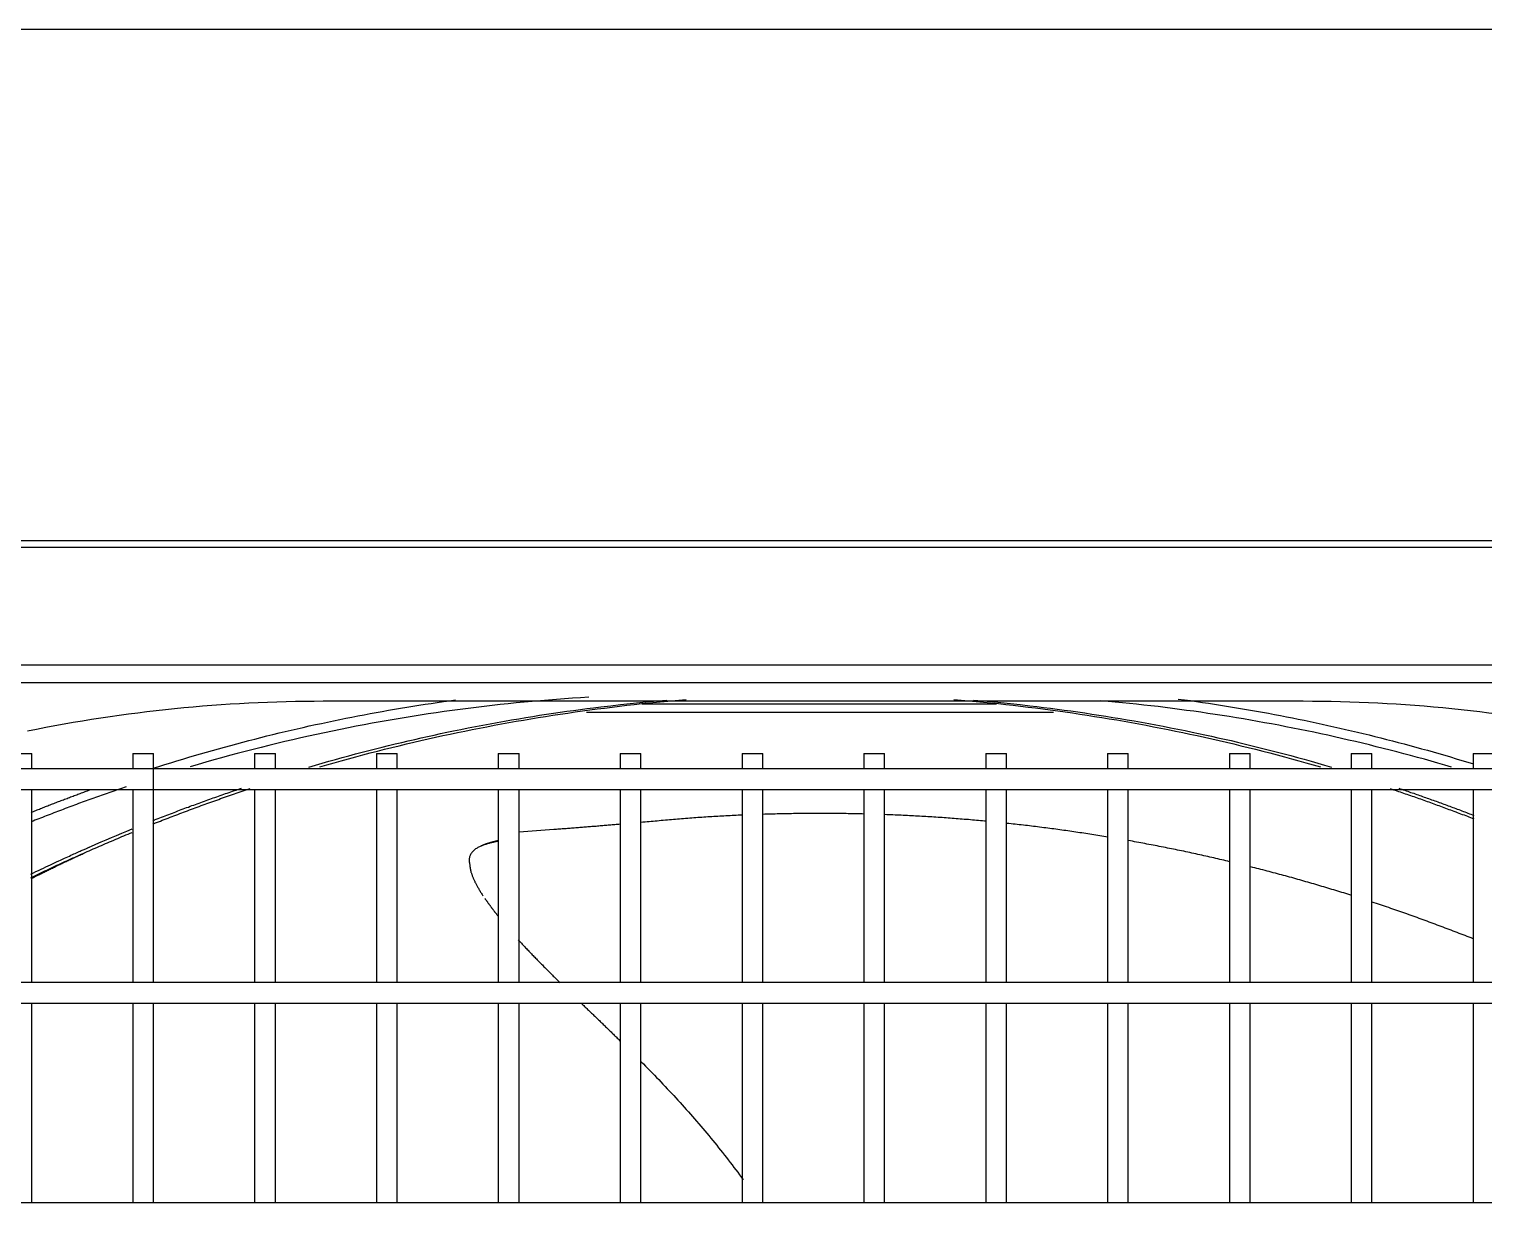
# Model space of a CAD drawing. Header units: millimetres. Extents: x 0 to 504600, y 0 to 118800.
# Drawn here: x 436943 to 437223.6, y 46310 to 46538.4 of the extents above; entities that cross this region are included whole.
import ezdxf

# ---------------------------------------------------------------- set-up
doc = ezdxf.new("R2010")
doc.units = ezdxf.units.MM
doc.header["$LTSCALE"] = 200
doc.layers.add('LG-AIRCON', color=240, linetype='Continuous')

# ---------------------------------------------------------------- blocks, each defined once
blk = doc.blocks.new('UXC')
at = {"layer": 'LG-AIRCON', "color": 0}
for p, q in [((-390.35, 762), (391.35, 762)), ((390.35, 760.7), (-390.35, 760.7)), ((-329.91, 738.07), (288.09, 738.07)), ((288.09, 734.54), (-329.91, 734.54)), ((73.55, 731), (-115.45, 731)), ((-53.98, 730.5), (14.38, 730.5)), ((-64.7, 728.9), (25.4, 728.9)), ((-175.7, 720.91), (-171.7, 720.91)), ((-171.7, 717.99), (-171.7, 720.91)), ((-152.2, 720.91), (-152.2, 717.99)), ((-152.2, 720.91), (-148.2, 720.91)), ((-148.2, 676.75), (-148.2, 720.91)), ((-128.7, 720.91), (-128.7, 717.99)), ((-128.7, 720.91), (-124.7, 720.91)), ((-124.7, 717.99), (-124.7, 720.91)), ((-105.2, 720.91), (-105.2, 717.99)), ((-105.2, 720.91), (-101.2, 720.91)), ((-101.2, 717.99), (-101.2, 720.91)), ((-81.7, 720.91), (-81.7, 717.99)), ((-81.7, 720.91), (-77.7, 720.91)), ((-77.7, 717.99), (-77.7, 720.91)), ((-58.2, 720.91), (-58.2, 717.99)), ((-58.2, 720.91), (-54.2, 720.91)), ((-54.2, 717.99), (-54.2, 720.91)), ((-34.7, 720.91), (-34.7, 717.99)), ((-34.7, 720.91), (-30.7, 720.91)), ((-30.7, 717.99), (-30.7, 720.91)), ((-11.2, 720.91), (-11.2, 717.99)), ((-11.2, 720.91), (-7.2, 720.91)), ((-7.2, 717.99), (-7.2, 720.91)), ((12.3, 720.91), (12.3, 717.99)), ((12.3, 720.91), (16.3, 720.91)), ((16.3, 717.99), (16.3, 720.91)), ((35.8, 720.91), (35.8, 717.99)), ((35.8, 720.91), (39.8, 720.91)), ((39.8, 717.99), (39.8, 720.91)), ((59.3, 720.91), (59.3, 717.99)), ((59.3, 720.91), (63.3, 720.91)), ((63.3, 717.99), (63.3, 720.91)), ((82.8, 720.91), (82.8, 717.99)), ((82.8, 720.91), (86.8, 720.91)), ((86.8, 717.99), (86.8, 720.91)), ((106.3, 720.91), (106.3, 717.99)), ((106.3, 720.91), (110.3, 720.91)), ((258.31, 718), (-300.21, 718)), ((-300.21, 714), (258.31, 714)), ((-171.7, 676.75), (-171.7, 714)), ((-152.2, 714), (-152.2, 676.75)), ((-128.7, 714), (-128.7, 676.75)), ((-124.7, 676.75), (-124.7, 714)), ((-105.2, 714), (-105.2, 676.75)), ((-101.2, 676.75), (-101.2, 714)), ((-81.7, 714), (-81.7, 676.75)), ((-77.7, 676.75), (-77.7, 714)), ((-58.2, 714), (-58.2, 676.75)), ((-54.2, 676.75), (-54.2, 714)), ((-34.7, 714), (-34.7, 676.75)), ((-30.7, 676.75), (-30.7, 714)), ((-11.2, 714), (-11.2, 676.75)), ((-7.2, 676.75), (-7.2, 714)), ((12.3, 714), (12.3, 676.75)), ((16.3, 676.75), (16.3, 714)), ((35.8, 714), (35.8, 676.75)), ((39.8, 676.75), (39.8, 714)), ((59.3, 714), (59.3, 676.75)), ((63.3, 676.75), (63.3, 714)), ((82.8, 714), (82.8, 676.75)), ((86.8, 676.75), (86.8, 714)), ((106.3, 714), (106.3, 676.75)), ((267.64, 676.75), (-309.54, 676.75)), ((-309.54, 672.75), (267.64, 672.75)), ((-171.7, 634.25), (-171.7, 672.74)), ((-152.2, 672.74), (-152.2, 634.25)), ((-148.2, 634.25), (-148.2, 672.74)), ((-128.7, 672.74), (-128.7, 634.25)), ((-124.7, 634.25), (-124.7, 672.74)), ((-105.2, 672.75), (-105.2, 634.25)), ((-101.2, 634.25), (-101.2, 672.74)), ((-81.7, 672.74), (-81.7, 634.25)), ((-77.7, 634.25), (-77.7, 672.74)), ((-58.2, 672.74), (-58.2, 634.25)), ((-54.2, 634.25), (-54.2, 672.74)), ((-34.7, 672.74), (-34.7, 634.25)), ((-30.7, 634.25), (-30.7, 672.74)), ((-11.2, 672.74), (-11.2, 634.25)), ((-7.2, 634.25), (-7.2, 672.74)), ((12.3, 672.74), (12.3, 634.25)), ((16.3, 634.25), (16.3, 672.74)), ((35.8, 672.74), (35.8, 634.25)), ((39.8, 634.25), (39.8, 672.74)), ((59.3, 672.74), (59.3, 634.25)), ((63.3, 634.25), (63.3, 672.74)), ((82.8, 672.74), (82.8, 634.25)), ((86.8, 634.25), (86.8, 672.74)), ((106.3, 672.74), (106.3, 634.25)), ((351.81, 634.25), (-393.71, 634.25))]:
    blk.add_line(p, q, dxfattribs=at)
for points in [[(-148.29, 718.08), (-147.15, 718.44), (-146.01, 718.8), (-144.87, 719.16), (-143.72, 719.51), (-142.57, 719.86), (-141.42, 720.2), (-140.27, 720.54), (-139.12, 720.88), (-137.96, 721.21), (-136.8, 721.54), (-135.65, 721.86), (-134.49, 722.18), (-133.32, 722.5), (-132.16, 722.81), (-130.99, 723.12), (-129.83, 723.43), (-128.66, 723.73), (-127.5, 724.02), (-126.33, 724.32), (-125.16, 724.6), (-123.99, 724.89), (-122.83, 725.17), (-121.66, 725.44), (-120.49, 725.71), (-119.32, 725.98), (-118.15, 726.24), (-116.98, 726.5), (-115.81, 726.75), (-114.64, 727), (-113.46, 727.25), (-112.29, 727.49), (-111.12, 727.73), (-109.95, 727.96), (-108.77, 728.19), (-107.6, 728.41), (-106.43, 728.63), (-105.25, 728.85), (-104.08, 729.06), (-102.9, 729.27), (-101.72, 729.47), (-100.55, 729.67), (-99.37, 729.87), (-98.19, 730.06), (-97.02, 730.25), (-95.84, 730.43), (-94.66, 730.61), (-93.48, 730.78), (-92.3, 730.95), (-91.12, 731.12), (-89.94, 731.28)], [(-64.26, 731.8), (-65.82, 731.7), (-67.37, 731.6), (-68.93, 731.49), (-70.48, 731.38), (-72.03, 731.25), (-73.59, 731.12), (-75.14, 730.99), (-76.69, 730.84), (-78.24, 730.69), (-79.79, 730.53), (-81.34, 730.37), (-82.89, 730.19), (-84.43, 730.01), (-85.98, 729.83), (-87.52, 729.63), (-89.07, 729.43), (-90.61, 729.23), (-92.16, 729.01), (-93.7, 728.79), (-95.24, 728.56), (-96.78, 728.32), (-98.32, 728.08), (-99.86, 727.83), (-101.4, 727.57), (-102.94, 727.31), (-104.48, 727.04), (-106.02, 726.76), (-107.55, 726.47), (-109.09, 726.18), (-110.62, 725.88), (-112.16, 725.58), (-113.69, 725.26), (-115.22, 724.94), (-116.76, 724.61), (-118.29, 724.28), (-119.82, 723.94), (-121.35, 723.59), (-122.88, 723.23), (-124.41, 722.87), (-125.93, 722.49), (-127.46, 722.12), (-128.99, 721.73), (-130.51, 721.34), (-132.04, 720.94), (-133.56, 720.53), (-135.08, 720.12), (-136.59, 719.7), (-138.11, 719.27), (-139.62, 718.84), (-141.12, 718.39)], [(-118.27, 718.32), (-116.97, 718.7), (-115.67, 719.07), (-114.37, 719.44), (-113.08, 719.8), (-111.79, 720.15), (-110.51, 720.5), (-109.22, 720.84), (-107.94, 721.18), (-106.67, 721.51), (-105.39, 721.84), (-104.12, 722.15), (-102.86, 722.47), (-101.6, 722.77), (-100.34, 723.07), (-99.08, 723.37), (-97.83, 723.66), (-96.59, 723.94), (-95.34, 724.22), (-94.1, 724.49), (-92.87, 724.76), (-91.64, 725.02), (-90.34, 725.29), (-88.91, 725.58), (-87.49, 725.86), (-86.07, 726.14), (-84.67, 726.41), (-83.27, 726.67), (-81.89, 726.92), (-80.51, 727.17), (-79.13, 727.41), (-77.77, 727.64), (-76.42, 727.87), (-75.07, 728.09), (-73.73, 728.3), (-72.4, 728.5), (-71.08, 728.7), (-69.77, 728.89), (-68.46, 729.08), (-67.17, 729.26), (-65.88, 729.43), (-64.6, 729.6), (-63.33, 729.76), (-61.96, 729.93), (-60.02, 730.16), (-58.12, 730.38), (-56.26, 730.58), (-54.43, 730.77), (-52.65, 730.94), (-50.9, 731.1), (-49.19, 731.25)], [(-116.13, 718.36), (-114.75, 718.76), (-113.36, 719.16), (-111.98, 719.54), (-110.59, 719.93), (-109.2, 720.3), (-107.81, 720.67), (-106.41, 721.04), (-105.02, 721.4), (-103.62, 721.75), (-102.22, 722.1), (-100.83, 722.44), (-99.43, 722.78), (-98.02, 723.11), (-96.62, 723.43), (-95.22, 723.75), (-93.81, 724.07), (-92.41, 724.38), (-91, 724.68), (-89.59, 724.97), (-88.18, 725.27), (-86.77, 725.55), (-85.35, 725.83), (-83.94, 726.1), (-82.52, 726.37), (-81.11, 726.63), (-79.69, 726.89), (-78.27, 727.14), (-76.85, 727.39), (-75.43, 727.63), (-74.01, 727.86), (-72.59, 728.09), (-71.17, 728.31), (-69.75, 728.53), (-68.32, 728.74), (-66.9, 728.95), (-65.47, 729.15), (-64.04, 729.34), (-62.62, 729.53), (-61.19, 729.71), (-59.76, 729.89), (-58.33, 730.06), (-56.9, 730.23), (-55.47, 730.39), (-54.04, 730.55), (-52.61, 730.7), (-51.17, 730.84), (-49.74, 730.98), (-48.31, 731.11), (-46.87, 731.24), (-45.44, 731.36)], [(6.14, 731.35), (7.58, 731.23), (9.01, 731.11), (10.44, 730.98), (11.88, 730.84), (13.31, 730.7), (14.74, 730.55), (16.17, 730.39), (17.61, 730.23), (19.04, 730.07), (20.47, 729.9), (21.89, 729.72), (23.32, 729.54), (24.75, 729.35), (26.18, 729.16), (27.6, 728.96), (29.03, 728.75), (30.45, 728.54), (31.88, 728.32), (33.3, 728.1), (34.72, 727.87), (36.14, 727.64), (37.56, 727.4), (38.98, 727.15), (40.4, 726.9), (41.81, 726.64), (43.23, 726.38), (44.64, 726.11), (46.06, 725.83), (47.47, 725.55), (48.88, 725.27), (50.29, 724.98), (51.7, 724.68), (53.11, 724.38), (54.52, 724.07), (55.92, 723.75), (57.32, 723.43), (58.73, 723.11), (60.13, 722.78), (61.53, 722.44), (62.93, 722.1), (64.32, 721.75), (65.72, 721.4), (67.11, 721.04), (68.51, 720.67), (69.9, 720.3), (71.29, 719.92), (72.68, 719.54), (74.07, 719.15), (75.45, 718.76), (76.84, 718.36)], [(9.93, 731.25), (11.65, 731.1), (13.41, 730.94), (15.21, 730.76), (17.05, 730.57), (18.93, 730.37), (20.84, 730.15), (22.17, 729.99), (23.47, 729.83), (24.78, 729.67), (26.1, 729.5), (27.42, 729.32), (28.75, 729.14), (30.08, 728.95), (31.42, 728.76), (32.77, 728.55), (34.12, 728.35), (35.48, 728.13), (36.84, 727.91), (38.21, 727.69), (39.58, 727.45), (40.96, 727.21), (42.34, 726.97), (43.73, 726.72), (45.13, 726.46), (46.53, 726.19), (47.94, 725.91), (49.35, 725.63), (50.77, 725.35), (52.1, 725.07), (53.35, 724.81), (54.59, 724.54), (55.84, 724.26), (57.1, 723.98), (58.36, 723.7), (59.62, 723.41), (60.88, 723.11), (62.15, 722.81), (63.43, 722.5), (64.7, 722.18), (65.98, 721.86), (67.27, 721.54), (68.56, 721.2), (69.85, 720.87), (71.14, 720.52), (72.44, 720.17), (73.74, 719.81), (75.05, 719.45), (76.36, 719.08), (77.67, 718.7), (78.98, 718.32)], [(102.16, 718.3), (100.85, 718.68), (99.53, 719.06), (98.22, 719.44), (96.9, 719.81), (95.58, 720.17), (94.26, 720.53), (92.93, 720.89), (91.61, 721.24), (90.28, 721.58), (88.95, 721.92), (87.62, 722.25), (86.29, 722.58), (84.96, 722.9), (83.62, 723.22), (82.28, 723.53), (80.94, 723.84), (79.6, 724.14), (78.26, 724.44), (76.92, 724.73), (75.57, 725.02), (74.22, 725.3), (72.87, 725.57), (71.52, 725.84), (70.17, 726.11), (68.81, 726.37), (67.45, 726.63), (66.09, 726.87), (64.73, 727.12), (63.37, 727.36), (62.01, 727.59), (60.64, 727.82), (59.27, 728.04), (57.9, 728.26), (56.53, 728.47), (55.16, 728.68), (53.79, 728.88), (52.42, 729.07), (51.05, 729.26), (49.67, 729.45), (48.3, 729.63), (46.92, 729.8), (45.55, 729.97), (44.17, 730.13), (42.79, 730.28), (41.41, 730.44), (40.04, 730.58), (38.66, 730.72), (37.28, 730.85), (35.9, 730.98), (34.52, 731.11)], [(49.45, 731.44), (50.61, 731.29), (51.78, 731.13), (52.94, 730.96), (54.1, 730.8), (55.26, 730.62), (56.42, 730.45), (57.58, 730.27), (58.74, 730.08), (59.91, 729.9), (61.06, 729.7), (62.22, 729.51), (63.38, 729.31), (64.54, 729.1), (65.69, 728.9), (66.84, 728.69), (67.99, 728.47), (69.14, 728.25), (70.29, 728.03), (71.44, 727.8), (72.59, 727.57), (73.73, 727.34), (74.88, 727.1), (76.02, 726.86), (77.16, 726.61), (78.3, 726.36), (79.44, 726.11), (80.58, 725.85), (81.71, 725.59), (82.85, 725.33), (83.98, 725.06), (85.11, 724.79), (86.24, 724.51), (87.37, 724.23), (88.5, 723.95), (89.63, 723.66), (90.75, 723.37), (91.88, 723.08), (93, 722.78), (94.12, 722.48), (95.24, 722.17), (96.36, 721.86), (97.48, 721.55), (98.6, 721.23), (99.71, 720.91), (100.83, 720.58), (101.94, 720.26), (103.05, 719.92), (104.16, 719.59), (105.27, 719.25), (106.38, 718.91)], [(-171.81, 709.57), (-171.58, 709.67), (-171.35, 709.76), (-171.12, 709.85), (-170.89, 709.94), (-170.66, 710.04), (-170.43, 710.13), (-170.2, 710.22), (-169.97, 710.31), (-169.74, 710.4), (-169.51, 710.49), (-169.28, 710.58), (-169.05, 710.68), (-168.82, 710.77), (-168.59, 710.86), (-168.36, 710.95), (-168.13, 711.04), (-167.89, 711.13), (-167.66, 711.22), (-167.43, 711.31), (-167.2, 711.4), (-166.97, 711.49), (-166.74, 711.58), (-166.51, 711.66), (-166.27, 711.75), (-166.04, 711.84), (-165.81, 711.93), (-165.58, 712.02), (-165.35, 712.11), (-165.12, 712.2), (-164.88, 712.28), (-164.65, 712.37), (-164.42, 712.46), (-164.19, 712.55), (-163.95, 712.63), (-163.72, 712.72), (-163.49, 712.81), (-163.26, 712.89), (-163.02, 712.98), (-162.79, 713.07), (-162.56, 713.15), (-162.33, 713.24), (-162.09, 713.33), (-161.86, 713.41), (-161.63, 713.5), (-161.39, 713.58), (-161.16, 713.67), (-160.93, 713.75), (-160.69, 713.84), (-160.46, 713.92), (-160.23, 714.01)], [(-153.46, 714.5), (-153.83, 714.38), (-154.2, 714.25), (-154.57, 714.13), (-154.94, 714), (-155.31, 713.88), (-155.68, 713.75), (-156.05, 713.62), (-156.42, 713.49), (-156.79, 713.36), (-157.16, 713.24), (-157.53, 713.11), (-157.9, 712.98), (-158.27, 712.85), (-158.64, 712.72), (-159.01, 712.59), (-159.37, 712.45), (-159.74, 712.32), (-160.11, 712.19), (-160.48, 712.06), (-160.84, 711.93), (-161.21, 711.79), (-161.58, 711.66), (-161.95, 711.52), (-162.31, 711.39), (-162.68, 711.26), (-163.05, 711.12), (-163.41, 710.98), (-163.78, 710.85), (-164.14, 710.71), (-164.51, 710.57), (-164.87, 710.44), (-165.24, 710.3), (-165.6, 710.16), (-165.97, 710.02), (-166.33, 709.88), (-166.7, 709.74), (-167.06, 709.6), (-167.43, 709.46), (-167.79, 709.32), (-168.16, 709.18), (-168.52, 709.04), (-168.88, 708.9), (-169.25, 708.76), (-169.61, 708.61), (-169.97, 708.47), (-170.33, 708.33), (-170.7, 708.18), (-171.06, 708.04), (-171.42, 707.9), (-171.78, 707.75)], [(-148.36, 707.97), (-148.02, 708.11), (-147.67, 708.25), (-147.33, 708.38), (-146.98, 708.52), (-146.63, 708.65), (-146.29, 708.79), (-145.94, 708.92), (-145.6, 709.05), (-145.25, 709.19), (-144.91, 709.32), (-144.57, 709.45), (-144.22, 709.58), (-143.88, 709.71), (-143.53, 709.84), (-143.19, 709.97), (-142.85, 710.1), (-142.5, 710.23), (-142.16, 710.36), (-141.82, 710.49), (-141.47, 710.61), (-141.13, 710.74), (-140.79, 710.87), (-140.44, 710.99), (-140.1, 711.12), (-139.76, 711.24), (-139.42, 711.37), (-139.08, 711.49), (-138.73, 711.62), (-138.39, 711.74), (-138.05, 711.86), (-137.71, 711.99), (-137.37, 712.11), (-137.03, 712.23), (-136.69, 712.35), (-136.35, 712.47), (-136.01, 712.59), (-135.67, 712.71), (-135.33, 712.83), (-134.99, 712.95), (-134.65, 713.07), (-134.31, 713.19), (-133.97, 713.3), (-133.63, 713.42), (-133.29, 713.54), (-132.95, 713.65), (-132.61, 713.77), (-132.27, 713.88), (-131.94, 714), (-131.6, 714.11), (-131.26, 714.23)], [(-148.36, 707.31), (-147.99, 707.46), (-147.61, 707.61), (-147.24, 707.75), (-146.87, 707.9), (-146.5, 708.04), (-146.13, 708.19), (-145.75, 708.33), (-145.38, 708.48), (-145.01, 708.62), (-144.63, 708.77), (-144.26, 708.91), (-143.89, 709.05), (-143.51, 709.19), (-143.14, 709.34), (-142.77, 709.48), (-142.39, 709.62), (-142.02, 709.76), (-141.64, 709.9), (-141.27, 710.04), (-140.9, 710.18), (-140.52, 710.32), (-140.15, 710.46), (-139.77, 710.6), (-139.39, 710.73), (-139.02, 710.87), (-138.64, 711.01), (-138.27, 711.14), (-137.89, 711.28), (-137.52, 711.42), (-137.14, 711.55), (-136.76, 711.69), (-136.39, 711.82), (-136.01, 711.95), (-135.63, 712.09), (-135.26, 712.22), (-134.88, 712.35), (-134.5, 712.49), (-134.13, 712.62), (-133.75, 712.75), (-133.37, 712.88), (-132.99, 713.01), (-132.61, 713.14), (-132.24, 713.27), (-131.86, 713.4), (-131.48, 713.53), (-131.1, 713.66), (-130.72, 713.79), (-130.34, 713.91), (-129.96, 714.04), (-129.58, 714.17)], [(90.29, 714.17), (90.61, 714.06), (90.94, 713.95), (91.27, 713.84), (91.59, 713.73), (91.92, 713.62), (92.24, 713.51), (92.57, 713.4), (92.9, 713.29), (93.22, 713.17), (93.55, 713.06), (93.87, 712.95), (94.2, 712.84), (94.52, 712.72), (94.85, 712.61), (95.17, 712.5), (95.5, 712.38), (95.82, 712.27), (96.15, 712.16), (96.47, 712.04), (96.8, 711.93), (97.12, 711.81), (97.44, 711.69), (97.77, 711.58), (98.09, 711.46), (98.42, 711.35), (98.74, 711.23), (99.06, 711.11), (99.39, 710.99), (99.71, 710.88), (100.03, 710.76), (100.36, 710.64), (100.68, 710.52), (101, 710.4), (101.32, 710.28), (101.65, 710.16), (101.97, 710.04), (102.29, 709.92), (102.61, 709.8), (102.94, 709.68), (103.26, 709.56), (103.58, 709.44), (103.9, 709.32), (104.22, 709.19), (104.55, 709.07), (104.87, 708.95), (105.19, 708.83), (105.51, 708.7), (105.83, 708.58), (106.15, 708.45), (106.47, 708.33)], [(91.96, 714.23), (92.25, 714.13), (92.54, 714.03), (92.82, 713.94), (93.11, 713.84), (93.4, 713.74), (93.69, 713.64), (93.98, 713.54), (94.26, 713.44), (94.55, 713.34), (94.84, 713.25), (95.13, 713.15), (95.42, 713.04), (95.71, 712.94), (96, 712.84), (96.28, 712.74), (96.57, 712.64), (96.86, 712.54), (97.15, 712.44), (97.44, 712.33), (97.73, 712.23), (98.02, 712.13), (98.31, 712.02), (98.6, 711.92), (98.89, 711.82), (99.18, 711.71), (99.47, 711.61), (99.76, 711.5), (100.05, 711.4), (100.34, 711.29), (100.63, 711.18), (100.92, 711.08), (101.22, 710.97), (101.51, 710.86), (101.8, 710.75), (102.09, 710.65), (102.38, 710.54), (102.67, 710.43), (102.96, 710.32), (103.26, 710.21), (103.55, 710.1), (103.84, 709.99), (104.13, 709.88), (104.42, 709.77), (104.72, 709.66), (105.01, 709.55), (105.3, 709.44), (105.6, 709.32), (105.89, 709.21), (106.18, 709.1), (106.47, 708.99)], [(-58.18, 707.28), (-58.44, 707.26), (-58.69, 707.23), (-58.95, 707.21), (-59.21, 707.19), (-59.47, 707.17), (-59.73, 707.14), (-59.99, 707.12), (-60.25, 707.1), (-60.51, 707.08), (-60.77, 707.06), (-61.03, 707.03), (-61.29, 707.01), (-61.55, 706.99), (-61.81, 706.97), (-62.07, 706.95), (-62.34, 706.93), (-62.6, 706.9), (-62.86, 706.88), (-63.12, 706.86), (-63.38, 706.84), (-63.64, 706.82), (-63.9, 706.8), (-64.16, 706.78), (-64.42, 706.76), (-64.69, 706.73), (-64.95, 706.71), (-65.21, 706.69), (-65.47, 706.67), (-65.73, 706.65), (-65.99, 706.63), (-66.26, 706.61), (-66.52, 706.59), (-66.78, 706.57), (-67.04, 706.55), (-67.3, 706.53), (-67.57, 706.51), (-67.83, 706.49), (-68.09, 706.47), (-68.36, 706.45), (-68.62, 706.43), (-68.88, 706.41), (-69.14, 706.39), (-69.41, 706.37), (-69.67, 706.35), (-69.93, 706.33), (-70.2, 706.31), (-70.46, 706.29), (-70.72, 706.27), (-70.99, 706.25), (-77.7, 705.76)], [(-34.69, 709.04), (-35.08, 709.02), (-35.46, 709.01), (-35.85, 708.99), (-36.24, 708.97), (-36.63, 708.95), (-37.01, 708.93), (-37.4, 708.91), (-37.79, 708.89), (-38.18, 708.87), (-38.57, 708.85), (-38.96, 708.83), (-39.34, 708.81), (-39.73, 708.78), (-40.12, 708.76), (-40.51, 708.74), (-40.9, 708.71), (-41.29, 708.69), (-41.68, 708.66), (-42.07, 708.64), (-42.46, 708.61), (-42.84, 708.58), (-43.23, 708.56), (-43.62, 708.53), (-44.01, 708.5), (-44.4, 708.47), (-44.79, 708.44), (-45.18, 708.41), (-45.57, 708.38), (-45.96, 708.35), (-46.36, 708.32), (-46.75, 708.28), (-47.14, 708.25), (-47.53, 708.22), (-47.92, 708.18), (-48.31, 708.15), (-48.7, 708.12), (-49.09, 708.08), (-49.48, 708.05), (-49.88, 708.01), (-50.27, 707.98), (-50.66, 707.94), (-51.05, 707.91), (-51.44, 707.87), (-51.84, 707.84), (-52.23, 707.8), (-52.62, 707.77), (-53.02, 707.73), (-53.41, 707.7), (-53.8, 707.66), (-54.2, 707.63)], [(-11.12, 709.26), (-11.51, 709.27), (-11.89, 709.28), (-12.28, 709.29), (-12.67, 709.3), (-13.05, 709.3), (-13.44, 709.31), (-13.83, 709.32), (-14.22, 709.32), (-14.61, 709.33), (-14.99, 709.34), (-15.38, 709.34), (-15.77, 709.35), (-16.16, 709.35), (-16.55, 709.35), (-16.94, 709.36), (-17.33, 709.36), (-17.72, 709.36), (-18.11, 709.36), (-18.5, 709.36), (-18.89, 709.37), (-19.28, 709.37), (-19.67, 709.37), (-20.06, 709.37), (-20.45, 709.37), (-20.84, 709.36), (-21.23, 709.36), (-21.62, 709.36), (-22.01, 709.36), (-22.4, 709.36), (-22.8, 709.35), (-23.19, 709.35), (-23.58, 709.34), (-23.97, 709.34), (-24.36, 709.33), (-24.76, 709.33), (-25.15, 709.32), (-25.54, 709.32), (-25.93, 709.31), (-26.33, 709.3), (-26.72, 709.29), (-27.11, 709.29), (-27.51, 709.28), (-27.9, 709.27), (-28.3, 709.26), (-28.69, 709.25), (-29.08, 709.24), (-29.48, 709.23), (-29.87, 709.22), (-30.27, 709.2), (-30.66, 709.19)], [(12.44, 707.85), (12.05, 707.89), (11.66, 707.93), (11.28, 707.96), (10.89, 708), (10.5, 708.03), (10.11, 708.07), (9.73, 708.1), (9.34, 708.13), (8.95, 708.17), (8.56, 708.2), (8.17, 708.23), (7.78, 708.26), (7.4, 708.29), (7.01, 708.32), (6.62, 708.36), (6.23, 708.39), (5.84, 708.41), (5.45, 708.44), (5.06, 708.47), (4.66, 708.5), (4.27, 708.53), (3.88, 708.56), (3.49, 708.58), (3.1, 708.61), (2.71, 708.64), (2.31, 708.66), (1.92, 708.69), (1.53, 708.71), (1.14, 708.74), (0.74, 708.76), (0.35, 708.78), (-0.04, 708.81), (-0.44, 708.83), (-0.83, 708.85), (-1.23, 708.87), (-1.62, 708.89), (-2.02, 708.91), (-2.41, 708.93), (-2.81, 708.95), (-3.2, 708.97), (-3.6, 708.99), (-3.99, 709.01), (-4.39, 709.03), (-4.78, 709.05), (-5.18, 709.06), (-5.58, 709.08), (-5.97, 709.1), (-6.37, 709.11), (-6.77, 709.13), (-7.17, 709.14)], [(35.85, 704.81), (35.47, 704.87), (35.09, 704.93), (34.71, 705), (34.32, 705.06), (33.94, 705.12), (33.56, 705.18), (33.18, 705.24), (32.79, 705.3), (32.41, 705.36), (32.02, 705.42), (31.64, 705.48), (31.25, 705.54), (30.87, 705.6), (30.48, 705.65), (30.1, 705.71), (29.71, 705.77), (29.32, 705.82), (28.94, 705.88), (28.55, 705.94), (28.16, 705.99), (27.77, 706.05), (27.38, 706.1), (27, 706.15), (26.61, 706.21), (26.22, 706.26), (25.83, 706.31), (25.44, 706.37), (25.05, 706.42), (24.66, 706.47), (24.27, 706.52), (23.88, 706.57), (23.49, 706.62), (23.1, 706.67), (22.7, 706.72), (22.31, 706.77), (21.92, 706.82), (21.53, 706.87), (21.13, 706.92), (20.74, 706.96), (20.35, 707.01), (19.95, 707.06), (19.56, 707.1), (19.16, 707.15), (18.77, 707.19), (18.38, 707.24), (17.98, 707.28), (17.58, 707.33), (17.19, 707.37), (16.79, 707.41), (16.4, 707.45)], [(-171.88, 697.66), (-171.37, 697.91), (-170.87, 698.15), (-170.38, 698.38), (-169.9, 698.61), (-169.43, 698.83), (-168.98, 699.05), (-168.53, 699.25), (-168.1, 699.46), (-167.68, 699.65), (-167.27, 699.84), (-166.88, 700.03), (-166.49, 700.21), (-166.12, 700.38), (-165.76, 700.55), (-165.4, 700.71), (-165.07, 700.86), (-164.74, 701.01), (-164.43, 701.15), (-164.12, 701.29), (-163.83, 701.42), (-163.55, 701.55), (-163.28, 701.67), (-163.03, 701.78), (-162.79, 701.89), (-162.55, 702), (-162.33, 702.1), (-162.13, 702.19), (-161.93, 702.28), (-161.75, 702.36), (-161.58, 702.43), (-161.42, 702.5), (-161.27, 702.57), (-161.13, 702.63), (-161.01, 702.68), (-160.9, 702.73), (-160.8, 702.78), (-160.71, 702.82), (-160.64, 702.85), (-160.57, 702.88), (-160.52, 702.9), (-160.48, 702.92), (-160.31, 702.99), (-159.31, 703.43), (-158.31, 703.86), (-157.31, 704.29), (-156.31, 704.72), (-155.32, 705.14), (-154.32, 705.55), (-153.33, 705.97), (-152.33, 706.38)], [(-171.88, 696.97), (-171.5, 697.16), (-171.11, 697.34), (-170.73, 697.53), (-170.34, 697.71), (-169.95, 697.9), (-169.57, 698.08), (-169.18, 698.27), (-168.79, 698.45), (-168.4, 698.63), (-168.01, 698.81), (-167.63, 698.99), (-167.24, 699.18), (-166.85, 699.36), (-166.46, 699.54), (-166.07, 699.72), (-165.68, 699.9), (-165.29, 700.07), (-164.9, 700.25), (-164.51, 700.43), (-164.12, 700.61), (-163.73, 700.78), (-163.34, 700.96), (-162.95, 701.14), (-162.56, 701.31), (-162.17, 701.49), (-161.78, 701.66), (-161.39, 701.84), (-161, 702.01), (-160.6, 702.18), (-160.21, 702.35), (-159.82, 702.53), (-159.43, 702.7), (-159.03, 702.87), (-158.64, 703.04), (-158.25, 703.21), (-157.85, 703.38), (-157.46, 703.55), (-157.07, 703.72), (-156.67, 703.89), (-156.28, 704.05), (-155.88, 704.22), (-155.49, 704.39), (-155.1, 704.56), (-154.7, 704.72), (-154.31, 704.89), (-153.91, 705.05), (-153.51, 705.22), (-153.12, 705.38), (-152.72, 705.54), (-152.33, 705.71)], [(-171.75, 696.83), (-171.55, 696.93), (-171.34, 697.03), (-171.14, 697.14), (-170.94, 697.24), (-170.74, 697.34), (-170.54, 697.44), (-170.33, 697.54), (-170.13, 697.64), (-169.93, 697.74), (-169.73, 697.84), (-169.53, 697.94), (-169.32, 698.04), (-169.12, 698.14), (-168.92, 698.24), (-168.72, 698.34), (-168.51, 698.44), (-168.31, 698.54), (-168.11, 698.64), (-167.91, 698.74), (-167.7, 698.84), (-167.5, 698.93), (-167.3, 699.03), (-167.09, 699.13), (-166.89, 699.23), (-166.69, 699.33), (-166.48, 699.43), (-166.28, 699.52), (-166.08, 699.62), (-165.87, 699.72), (-165.67, 699.81), (-165.47, 699.91), (-165.26, 700.01), (-165.06, 700.1), (-164.86, 700.2), (-164.65, 700.3), (-164.45, 700.39), (-164.24, 700.49), (-164.04, 700.58), (-163.84, 700.68), (-163.63, 700.78), (-163.43, 700.87), (-163.22, 700.97), (-163.02, 701.06), (-162.81, 701.16), (-162.61, 701.25), (-162.4, 701.34), (-162.2, 701.44), (-161.99, 701.53), (-161.79, 701.63), (-161.58, 701.72)], [(-81.7, 704.02), (-81.86, 703.98), (-82.02, 703.95), (-82.18, 703.91), (-82.35, 703.87), (-82.51, 703.83), (-82.67, 703.79), (-82.83, 703.75), (-82.99, 703.71), (-83.15, 703.67), (-83.31, 703.63), (-83.47, 703.59), (-83.63, 703.54), (-83.79, 703.5), (-83.95, 703.45), (-84.11, 703.4), (-84.27, 703.35), (-84.43, 703.3), (-84.58, 703.24), (-84.74, 703.18), (-84.89, 703.12), (-85.04, 703.06), (-85.2, 702.99), (-85.35, 702.92), (-85.5, 702.85), (-85.64, 702.77), (-85.79, 702.69), (-85.93, 702.6), (-86.07, 702.51), (-86.2, 702.41), (-86.33, 702.3), (-86.45, 702.19), (-86.57, 702.08), (-86.69, 701.96), (-86.79, 701.83), (-86.89, 701.7), (-86.99, 701.56), (-87.07, 701.42), (-87.14, 701.28), (-87.2, 701.13), (-87.25, 700.97), (-87.29, 700.81), (-87.31, 700.65), (-87.32, 700.49), (-87.33, 700.33), (-87.32, 700.16), (-87.3, 700), (-87.28, 699.83), (-87.25, 699.67), (-87.22, 699.5), (-87.2, 699.34)], [(-81.7, 704.13), (-81.77, 704.11), (-81.84, 704.1), (-81.91, 704.08), (-81.98, 704.06), (-82.04, 704.04), (-82.11, 704.03), (-82.18, 704.01), (-82.25, 703.99), (-82.32, 703.97), (-82.39, 703.96), (-82.45, 703.94), (-82.52, 703.92), (-82.59, 703.9), (-82.66, 703.88), (-82.73, 703.86), (-82.8, 703.85), (-82.87, 703.83), (-82.93, 703.81), (-83, 703.79), (-83.07, 703.77), (-83.14, 703.75), (-83.21, 703.73), (-83.28, 703.71), (-83.34, 703.69), (-83.41, 703.67), (-83.48, 703.65), (-83.55, 703.63), (-83.62, 703.61), (-83.68, 703.59), (-83.75, 703.57), (-83.82, 703.55), (-83.89, 703.53), (-83.96, 703.5), (-84.03, 703.48), (-84.09, 703.46), (-84.16, 703.44), (-84.23, 703.42), (-84.3, 703.39), (-84.37, 703.37), (-84.43, 703.34), (-84.5, 703.32), (-84.57, 703.29), (-84.63, 703.27), (-84.7, 703.24), (-84.76, 703.21), (-84.83, 703.18), (-84.89, 703.15), (-84.96, 703.12), (-85.02, 703.09), (-85.08, 703.06)], [(59.35, 700.06), (58.97, 700.15), (58.59, 700.24), (58.21, 700.34), (57.82, 700.42), (57.44, 700.51), (57.06, 700.6), (56.67, 700.69), (56.29, 700.78), (55.9, 700.87), (55.52, 700.96), (55.13, 701.04), (54.75, 701.13), (54.36, 701.22), (53.98, 701.3), (53.59, 701.39), (53.2, 701.47), (52.81, 701.56), (52.43, 701.64), (52.04, 701.73), (51.65, 701.81), (51.26, 701.89), (50.87, 701.98), (50.48, 702.06), (50.09, 702.14), (49.7, 702.22), (49.31, 702.3), (48.92, 702.38), (48.52, 702.46), (48.13, 702.54), (47.74, 702.62), (47.35, 702.7), (46.95, 702.78), (46.56, 702.86), (46.17, 702.94), (45.77, 703.02), (45.38, 703.09), (44.98, 703.17), (44.59, 703.25), (44.19, 703.32), (43.79, 703.4), (43.4, 703.47), (43, 703.55), (42.6, 703.62), (42.21, 703.7), (41.81, 703.77), (41.41, 703.84), (41.01, 703.91), (40.61, 703.99), (40.21, 704.06), (39.81, 704.13)], [(-87.2, 699.34), (-87.19, 699.25), (-87.18, 699.16), (-87.17, 699.08), (-87.16, 698.99), (-87.15, 698.91), (-87.14, 698.83), (-87.12, 698.75), (-87.11, 698.67), (-87.09, 698.59), (-87.07, 698.5), (-87.05, 698.39), (-87.02, 698.28), (-87, 698.17), (-86.97, 698.06), (-86.94, 697.96), (-86.9, 697.86), (-86.87, 697.76), (-86.84, 697.66), (-86.8, 697.56), (-86.77, 697.45), (-86.72, 697.34), (-86.68, 697.22), (-86.63, 697.1), (-86.58, 696.97), (-86.53, 696.85), (-86.47, 696.73), (-86.42, 696.61), (-86.37, 696.5), (-86.32, 696.39), (-86.26, 696.27), (-86.2, 696.14), (-86.13, 696), (-86.06, 695.86), (-85.99, 695.72), (-85.92, 695.59), (-85.85, 695.47), (-85.79, 695.34), (-85.71, 695.21), (-85.63, 695.07), (-85.55, 694.92), (-85.46, 694.77), (-85.37, 694.63), (-85.28, 694.48), (-85.2, 694.34), (-85.11, 694.2), (-85.02, 694.06), (-84.93, 693.92), (-84.83, 693.76), (-84.73, 693.61), (-84.62, 693.45)], [(82.88, 693.54), (82.5, 693.66), (82.12, 693.78), (81.74, 693.9), (81.36, 694.02), (80.98, 694.14), (80.6, 694.26), (80.22, 694.37), (79.83, 694.49), (79.45, 694.61), (79.07, 694.72), (78.68, 694.84), (78.3, 694.96), (77.91, 695.07), (77.53, 695.19), (77.14, 695.3), (76.76, 695.42), (76.37, 695.53), (75.99, 695.64), (75.6, 695.76), (75.21, 695.87), (74.82, 695.98), (74.43, 696.09), (74.05, 696.2), (73.66, 696.32), (73.27, 696.43), (72.88, 696.54), (72.49, 696.65), (72.1, 696.76), (71.7, 696.87), (71.31, 696.98), (70.92, 697.08), (70.53, 697.19), (70.13, 697.3), (69.74, 697.41), (69.35, 697.51), (68.95, 697.62), (68.56, 697.73), (68.16, 697.83), (67.77, 697.94), (67.37, 698.04), (66.98, 698.15), (66.58, 698.25), (66.18, 698.36), (65.78, 698.46), (65.39, 698.56), (64.99, 698.67), (64.59, 698.77), (64.19, 698.87), (63.79, 698.97), (63.39, 699.07)], [(-84.31, 692.99), (-84.26, 692.92), (-84.21, 692.85), (-84.16, 692.78), (-84.11, 692.71), (-84.06, 692.64), (-84.01, 692.57), (-83.96, 692.5), (-83.91, 692.43), (-83.86, 692.36), (-83.81, 692.29), (-83.76, 692.22), (-83.71, 692.15), (-83.66, 692.08), (-83.61, 692.01), (-83.56, 691.94), (-83.51, 691.87), (-83.45, 691.8), (-83.4, 691.73), (-83.35, 691.66), (-83.3, 691.59), (-83.25, 691.52), (-83.2, 691.45), (-83.15, 691.38), (-83.09, 691.31), (-83.04, 691.24), (-82.99, 691.17), (-82.94, 691.1), (-82.89, 691.03), (-82.83, 690.96), (-82.78, 690.89), (-82.73, 690.82), (-82.67, 690.75), (-82.62, 690.68), (-82.57, 690.61), (-82.52, 690.54), (-82.46, 690.47), (-82.41, 690.4), (-82.35, 690.33), (-82.3, 690.26), (-82.25, 690.19), (-82.19, 690.12), (-82.14, 690.05), (-82.08, 689.98), (-82.03, 689.91), (-81.98, 689.84), (-81.92, 689.77), (-81.87, 689.7), (-81.81, 689.63), (-81.76, 689.56), (-81.7, 689.49)], [(106.3, 685.19), (105.92, 685.34), (105.54, 685.49), (105.16, 685.64), (104.77, 685.79), (104.39, 685.93), (104.01, 686.08), (103.62, 686.23), (103.24, 686.38), (102.85, 686.53), (102.47, 686.68), (102.09, 686.82), (101.7, 686.97), (101.32, 687.12), (100.93, 687.26), (100.54, 687.41), (100.16, 687.55), (99.77, 687.7), (99.39, 687.84), (99, 687.99), (98.61, 688.13), (98.23, 688.27), (97.84, 688.42), (97.45, 688.56), (97.06, 688.7), (96.67, 688.84), (96.28, 688.99), (95.9, 689.13), (95.51, 689.27), (95.12, 689.41), (94.73, 689.55), (94.34, 689.69), (93.94, 689.83), (93.55, 689.97), (93.16, 690.11), (92.77, 690.24), (92.38, 690.38), (91.98, 690.52), (91.59, 690.65), (91.2, 690.79), (90.8, 690.93), (90.41, 691.06), (90.02, 691.2), (89.62, 691.33), (89.22, 691.47), (88.83, 691.6), (88.43, 691.73), (88.04, 691.87), (87.64, 692), (87.24, 692.13), (86.84, 692.26)], [(-77.85, 684.99), (-77.69, 684.82), (-77.54, 684.65), (-77.38, 684.48), (-77.22, 684.31), (-77.07, 684.14), (-76.91, 683.97), (-76.75, 683.8), (-76.59, 683.63), (-76.44, 683.46), (-76.28, 683.3), (-76.12, 683.13), (-75.96, 682.96), (-75.8, 682.79), (-75.64, 682.62), (-75.48, 682.45), (-75.32, 682.29), (-75.16, 682.12), (-75, 681.95), (-74.83, 681.79), (-74.67, 681.62), (-74.51, 681.45), (-74.35, 681.29), (-74.19, 681.12), (-74.02, 680.95), (-73.86, 680.79), (-73.7, 680.62), (-73.54, 680.46), (-73.37, 680.29), (-73.21, 680.13), (-73.05, 679.96), (-72.89, 679.8), (-72.72, 679.63), (-72.56, 679.47), (-72.4, 679.31), (-72.23, 679.14), (-72.07, 678.98), (-71.91, 678.82), (-71.74, 678.65), (-71.58, 678.49), (-71.42, 678.33), (-71.25, 678.17), (-71.09, 678), (-70.93, 677.84), (-70.76, 677.68), (-70.6, 677.52), (-70.44, 677.36), (-70.27, 677.2), (-70.11, 677.04), (-69.94, 676.88), (-69.78, 676.71)], [(-65.67, 672.73), (-65.52, 672.58), (-65.37, 672.44), (-65.22, 672.29), (-65.07, 672.15), (-64.92, 672), (-64.77, 671.86), (-64.62, 671.71), (-64.47, 671.57), (-64.32, 671.42), (-64.17, 671.28), (-64.02, 671.13), (-63.86, 670.99), (-63.71, 670.84), (-63.56, 670.7), (-63.41, 670.55), (-63.26, 670.41), (-63.11, 670.26), (-62.96, 670.12), (-62.81, 669.97), (-62.66, 669.83), (-62.51, 669.68), (-62.36, 669.54), (-62.21, 669.39), (-62.06, 669.25), (-61.91, 669.1), (-61.75, 668.96), (-61.6, 668.81), (-61.45, 668.67), (-61.3, 668.52), (-61.15, 668.37), (-61, 668.23), (-60.85, 668.08), (-60.7, 667.94), (-60.55, 667.79), (-60.4, 667.64), (-60.25, 667.5), (-60.1, 667.35), (-59.95, 667.21), (-59.8, 667.06), (-59.65, 666.91), (-59.5, 666.77), (-59.35, 666.62), (-59.2, 666.47), (-59.05, 666.33), (-58.9, 666.18), (-58.75, 666.04), (-58.6, 665.89), (-58.45, 665.74), (-58.3, 665.59), (-58.15, 665.45)], [(-54.15, 661.47), (-53.72, 661.04), (-53.3, 660.61), (-52.87, 660.18), (-52.45, 659.75), (-52.03, 659.31), (-51.61, 658.88), (-51.19, 658.44), (-50.77, 658.01), (-50.35, 657.57), (-49.94, 657.13), (-49.52, 656.69), (-49.11, 656.25), (-48.69, 655.81), (-48.28, 655.37), (-47.87, 654.92), (-47.46, 654.48), (-47.05, 654.03), (-46.65, 653.58), (-46.24, 653.14), (-45.84, 652.69), (-45.44, 652.24), (-45.04, 651.79), (-44.64, 651.33), (-44.24, 650.88), (-43.84, 650.43), (-43.45, 649.97), (-43.05, 649.51), (-42.66, 649.06), (-42.27, 648.6), (-41.88, 648.14), (-41.49, 647.68), (-41.11, 647.21), (-40.72, 646.75), (-40.34, 646.28), (-39.96, 645.82), (-39.58, 645.35), (-39.21, 644.88), (-38.83, 644.41), (-38.46, 643.94), (-38.09, 643.47), (-37.72, 643), (-37.35, 642.52), (-36.98, 642.04), (-36.62, 641.57), (-36.25, 641.09), (-35.89, 640.61), (-35.53, 640.13), (-35.18, 639.65), (-34.82, 639.16), (-34.47, 638.68)]]:
    blk.add_lwpolyline(points, dxfattribs=at)
for centre, start, end in [((-115.45, 446), 90, 101.5487), ((73.55, 446), 78.4513, 90)]:
    blk.add_arc(centre, 285, start, end, dxfattribs=at)
blk = doc.blocks.new('UXC+UXC')
at = {"layer": 'LG-AIRCON', "color": 0}
blk.add_blockref('UXC', (1640, 0), dxfattribs=at)

msp = doc.modelspace()

# ---------------------------------------------------------------- linework, layer by layer
at = {"layer": 'LG-AIRCON', "color": 8}
msp.add_lwpolyline([(434944.22, 46538.42), (438424.22, 46538.42), (438424.22, 45578.42), (434944.22, 45578.42)], close=True, dxfattribs=at)

# ---------------------------------------------------------------- block references
at = {"layer": 'LG-AIRCON', "color": 211}
msp.add_blockref('UXC+UXC', (435475.17, 45677.72), dxfattribs=at)

doc.saveas('drawing.dxf')
